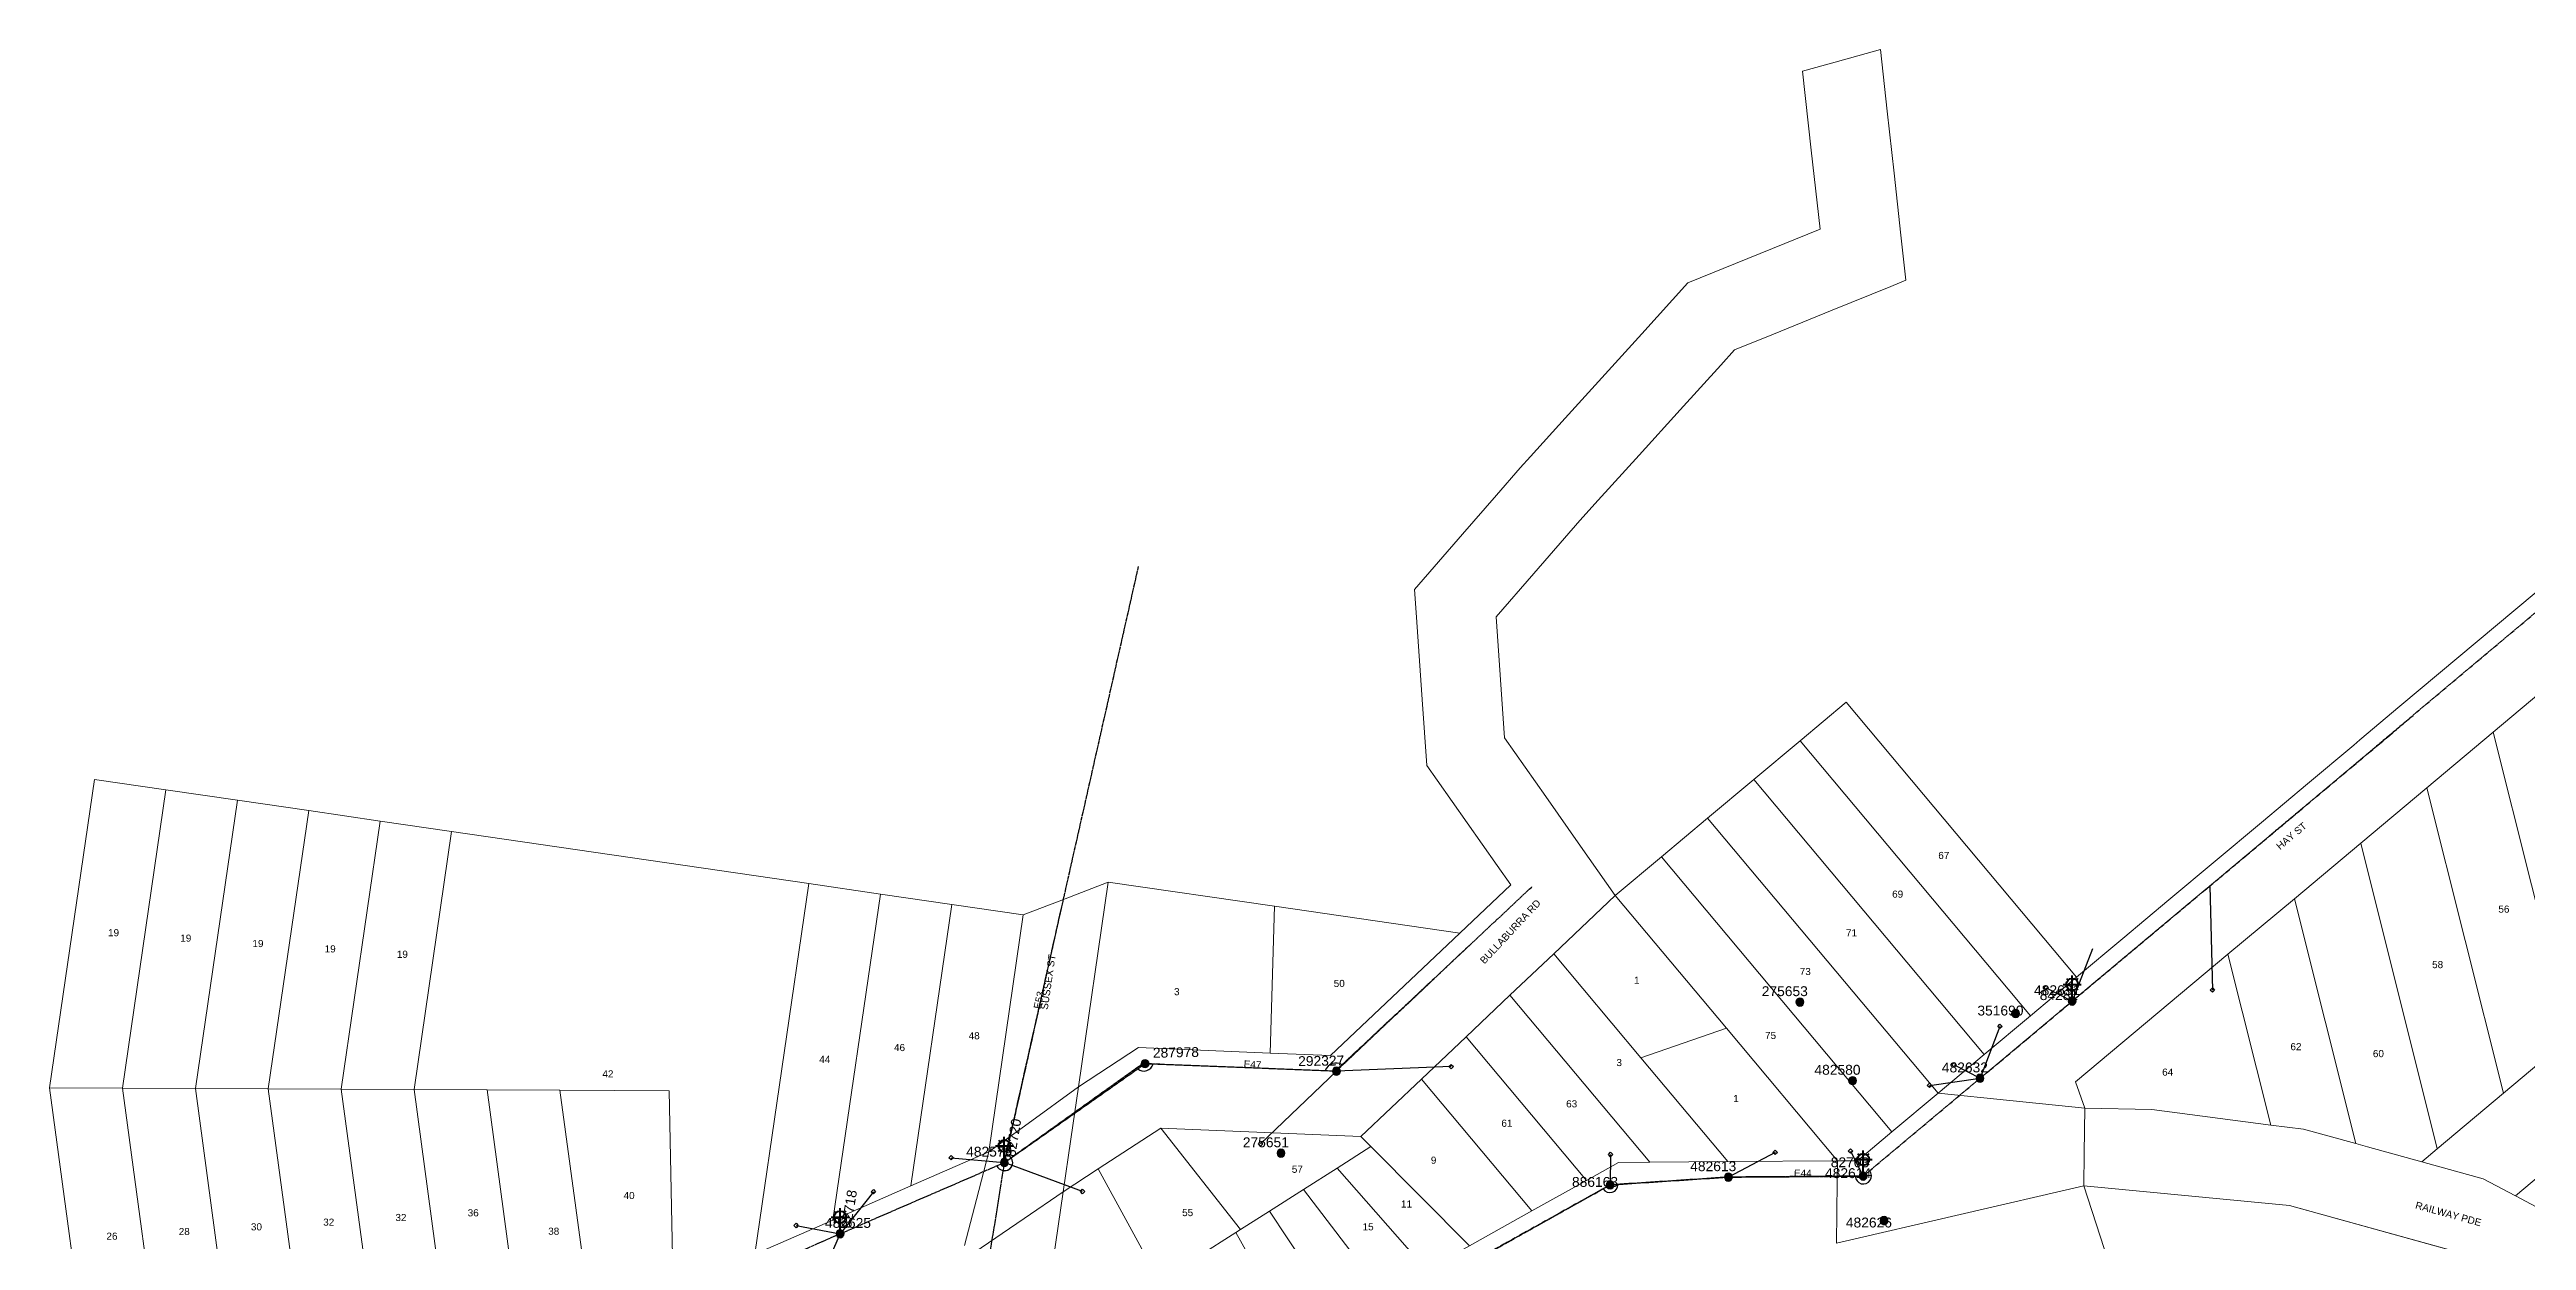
# Model space of a CAD drawing. Header units: metres. Extents: x 259786 to 261372, y 6264838 to 6265913.
# Drawn here: x 260214 to 260841, y 6265612 to 6265913 of the extents above; entities that cross this region are included whole.
import ezdxf
from ezdxf.enums import TextEntityAlignment as Align

# ---------------------------------------------------------------- set-up
doc = ezdxf.new("R2010")
doc.units = ezdxf.units.M
doc.linetypes.add('Cable Exist OH', pattern=[1, 1, 0])
doc.layers.get('0').update_dxf_attribs({"color": 6})
doc.layers.add('Cadastre Land Parcels_SP_EXT', color=9, linetype='Continuous', lineweight=5)
doc.layers.add('Cadastre Roads_SP_EXT', color=9, linetype='Continuous', lineweight=5)
for name, color, linetype in [('Equip_SP_SL_EXT', 7, 'Continuous'), ('Mains_HV_EXT', 7, 'Continuous'), ('Mains_LV_EXT', 7, 'Continuous'), ('Mains_SL_EXT', 7, 'Continuous'), ('Services_SP_EXT', 7, 'Continuous'), ('SupportsOH_SP_TR_HV_LV_SL_EXT', 7, 'Continuous')]:
    doc.layers.add(name, color=color, linetype=linetype)
doc.styles.add('iecARIAL', font='arial.ttf', dxfattribs={"height": 2})
doc.styles.add('POLE_LABEL', font='arial.ttf')
doc.styles.get("Standard").update_dxf_attribs({"font": 'arial.ttf'})

# ---------------------------------------------------------------- blocks, each defined once
blk = doc.blocks.new('SL_LANTERN_EXT')
at = {"lineweight": 40}
for p, q in [((0, 1.97), (0, 6.47)), ((-2.25, 4.22), (2.25, 4.22)), ((-1.46, 5.68), (-1.06, 5.28)), ((-1.46, 2.76), (-1.06, 3.16)), ((0, 0), (0, 2.72)), ((1.46, 5.68), (1.06, 5.28)), ((1.46, 2.76), (1.06, 3.16))]:
    blk.add_line(p, q, dxfattribs=at)
blk.add_circle((0, 4.22), 1.5, dxfattribs=at)
at = {"style": 'iecARIAL', "flags": 8}
blk.add_attdef('ASSET_NUM', (1.5, 1.5), '', height=2.5, dxfattribs=at)
for tag, p, height, flags in [('OPERATING_VOLTAGE', (0.98, -1.65), 0.2, 9), ('ORIENTATION', (0.98, -1.85), 0.2, 9), ('OWNED_BY', (0.98, -2.05), 0.2, 9), ('STATE', (0.98, -2.25), 0.2, 9), ('CONSTRUCTED_VOLTAGE', (0.98, -0.65), 0.2, 9), ('CONTROL_TYPE', (0.98, -0.85), 0.2, 9), ('LANTERN_PURPOSE', (0.98, -1.05), 0.2, 9), ('LANTERN_TYPE', (0.98, -1.25), 0.2, 9), ('NO_PHASES', (0.98, -1.45), 0.2, 9), ('USAGE', (0.98, -2.45), 0.2, 9), ('CEXIST', (0.98, -2.65), 0.2, 9), ('CNEW', (0.98, -2.85), 0.2, 9), ('CNUMBER', (0.98, -3.05), 0.2, 9), ('CREMOVE', (0.98, -3.25), 0.2, 9), ('CREPLACE', (0.98, -3.45), 0.2, 9), ('LKINGHEIGHT', (0.98, -3.65), 0.2, 9), ('LBRACKET', (0.98, -3.85), 0.2, 9), ('LBRACKETVOCAB', (0.98, -4.05), 0.2, 9), ('LCATEGORY', (0.98, -4.25), 0.2, 9), ('LCHARGE1', (0.98, -4.45), 0.2, 9), ('LCHARGE1PERCENT', (0.98, -4.65), 0.2, 9), ('LCHARGE2', (0.98, -4.85), 0.2, 9), ('LCHARGE2PERCENT', (0.98, -5.05), 0.2, 9), ('LCHARGE3', (0.98, -5.25), 0.2, 9), ('LCHARGE3PERCENT', (0.98, -5.45), 0.2, 9), ('LEXIST', (0.98, -5.65), 0.2, 9), ('LLAMP', (0.98, -5.85), 0.2, 9), ('LLAMPVOCAB', (0.98, -6.05), 0.2, 9), ('LMAST', (0.98, -6.25), 0.2, 9), ('LMASTVOCAB', (0.98, -6.45), 0.2, 9), ('LNUMBER', (2.18, -3.25), 2.5, 8), ('STREETNAME', (0.98, -9.25), 0.2, 9), ('SUBURB', (0.98, -9.45), 0.2, 1), ('LNEW', (0.98, -6.65), 0.2, 9), ('LANTNUMBER', (0.98, -6.85), 0.2, 9), ('LOUTREACH', (0.98, -7.25), 0.2, 9), ('LOUTREACHVOCAB', (0.98, -7.45), 0.2, 9), ('LRATECODE', (0.98, -7.65), 0.2, 9), ('LREMOVE', (0.98, -7.85), 0.2, 9), ('LREPLACE', (0.98, -8.05), 0.2, 9), ('LTYPE', (0.98, -8.25), 0.2, 9), ('LTYPEVOCAB', (0.98, -8.45), 0.2, 9), ('LEGEND', (0.98, -8.65), 0.2, 9), ('LOCATION', (0.98, -8.85), 0.2, 9), ('NOTES', (0.98, -9.05), 0.2, 9)]:
    blk.add_attdef(tag, p, '', height=height, dxfattribs=dict(flags=flags))
blk = doc.blocks.new('CCP_EXT')
blk.add_wipeout([(0, 0.57), (0.57, 0), (0, -0.57), (-0.57, 0)])
blk.add_lwpolyline([(-0.57, 0), (0, 0.57), (0.57, 0), (0, -0.57), (-0.57, 0)])
at = {"flags": 1}
blk.add_attdef('Z', (0, 0), '', height=0.2, dxfattribs=at)
at = {"flags": 9}
for tag, p in [('CCP_TYPE', (0, 0)), ('CONSTRUCTED_VOLTAGE', (0, -0.2)), ('OPERATING_VOLTAGE', (0, -0.6)), ('ORIENTATION', (0, -0.8)), ('OWNED_BY', (0, -1)), ('STATE', (0, -1.8)), ('NO_PHASES', (0, -0.4)), ('USAGE', (0, -1.2)), ('LEGEND', (0, -1.4)), ('LIFE_SUPPORT', (0, -1.6)), ('NOTES', (0, -2))]:
    blk.add_attdef(tag, text='', height=0.2, dxfattribs=at).set_placement(p, align=Align.MIDDLE_LEFT)
blk = doc.blocks.new('POLE_EXT')
blk.add_hatch(color=256).paths.add_polyline_path([(-1, 0, 1), (1, 0, 1)])
blk.add_lwpolyline([(-1, 0, 1), (1, 0, 1)], format="xyb", close=True)
for tag, height, flags, p in [('pNumber', 2.5, 8, (-17.84, 2.07)), ('OWNED_BY', 0.2, 9, (1.35, -0.4)), ('SPECIAL_USE', 0.2, 9, (1.35, -0.8)), ('STATE', 0.2, 9, (1.35, -1)), ('cLV', 0.2, 9, (1.35, -1.4)), ('hDepth', 0.2, 9, (1.35, -1.6)), ('hDia', 0.2, 9, (1.35, -1.8)), ('cHV', 0.2, 9, (1.35, -2)), ('cLinedev', 0.2, 9, (1.35, -3.4)), ('pExisting', 0.2, 9, (1.35, -3.8)), ('pFooting', 0.2, 9, (1.35, -4.4)), ('pNew', 0.2, 9, (1.35, -4.6)), ('pRelocate', 0.2, 9, (1.35, -5)), ('pRemove', 0.2, 9, (1.35, -5.2)), ('pReplace', 0.2, 9, (1.35, -5.4)), ('pStay', 0.2, 9, (1.35, -5.6)), ('pType', 0.2, 9, (1.35, -5.8)), ('cspan', 0.2, 9, (1.35, -6)), ('STREETNAME', 0.2, 9, (1.35, -6.2)), ('PARENT', 0.2, 9, (1.35, -0.6)), ('USAGE', 0.2, 9, (1.35, -1.2)), ('LBRACKET', 0.2, 9, (1.35, -2.2)), ('LExisting', 0.2, 9, (1.35, -2.4)), ('LANTNUMBER', 0.2, 9, (1.35, -2.6)), ('LOther', 0.2, 9, (1.35, -2.8)), ('LRemove', 0.2, 9, (1.35, -3)), ('LEGEND', 0.2, 9, (1.35, -3.2)), ('LOCATION', 0.2, 9, (1.35, -3.6)), ('PFNUMBER', 0.2, 9, (1.35, -4)), ('NEWPFNUMBER', 0.2, 9, (1.35, -4.2)), ('SUBURB', 0.2, 9, (1.35, -6.4)), ('OPERATED_BY', 0.2, 9, (1.36, -7.01)), ('NOTES', 0.2, 9, (1.35, -6.6)), ('MAINTAINED_BY', 0.2, 9, (1.36, -6.81))]:
    blk.add_attdef(tag, text='', height=height, dxfattribs=dict(flags=flags)).set_placement(p, align=Align.MIDDLE_LEFT)
at = {"style": 'POLE_LABEL'}
for tag, height, flags, p in [('STRUCTURE_PLANT_NUMBER', 0.2, 9, (1.35, 0.03)), ('ASSET_NUM', 2.5, 8, (2, 2)), ('STREET_CODE', 0.2, 9, (1.35, -0.2))]:
    blk.add_attdef(tag, text='', height=height, dxfattribs=dict(at, flags=flags)).set_placement(p, align=Align.MIDDLE_LEFT)
at = {"flags": 1}
blk.add_attdef('Z', (1.35, -7.33), '', height=0.2, dxfattribs=at)

msp = doc.modelspace()

# ---------------------------------------------------------------- linework, layer by layer
at = {"layer": 'Cadastre Land Parcels_SP_EXT', "linetype": 'Continuous'}
for points in [[(260726.78, 6265678.53), (260668.48, 6265748.1), (260656.81, 6265738.31), (260715.1, 6265668.74), (260726.78, 6265678.53)], [(260715.1, 6265668.74), (260656.81, 6265738.31), (260645.13, 6265728.52), (260703.41, 6265658.96), (260715.1, 6265668.74)], [(260834.78, 6265649.17), (260851.56, 6265663.22), (260832.18, 6265740.51), (260815.41, 6265726.46), (260834.78, 6265649.17)], [(260243.4, 6265725.93), (260225.32, 6265728.55), (260213.97, 6265650.53), (260232.41, 6265650.45), (260243.4, 6265725.93)], [(260261.48, 6265723.27), (260243.4, 6265725.93), (260232.41, 6265650.45), (260250.86, 6265650.35), (260261.48, 6265723.27)], [(260703.41, 6265658.96), (260645.13, 6265728.52), (260633.44, 6265718.73), (260691.73, 6265649.17), (260703.41, 6265658.96)], [(260834.78, 6265649.17), (260815.41, 6265726.46), (260798.64, 6265712.43), (260818.02, 6265635.12), (260834.78, 6265649.17)], [(260279.56, 6265720.65), (260261.48, 6265723.27), (260250.86, 6265650.35), (260269.3, 6265650.27), (260279.56, 6265720.65)], [(260297.65, 6265718.02), (260279.56, 6265720.65), (260269.3, 6265650.27), (260287.75, 6265650.17), (260297.65, 6265718.02)], [(260315.69, 6265715.35), (260297.65, 6265718.02), (260287.75, 6265650.17), (260306.19, 6265650.09), (260315.69, 6265715.35)], [(260691.73, 6265649.17), (260633.44, 6265718.73), (260621.76, 6265708.94), (260680.04, 6265639.38), (260691.73, 6265649.17)], [(260406.05, 6265702.19), (260315.69, 6265715.35), (260306.19, 6265650.09), (260324.64, 6265649.98), (260343.09, 6265649.9), (260370.76, 6265649.75), (260371.77, 6265599.42), (260392.42, 6265608.44), (260406.05, 6265702.19)], [(260818.02, 6265635.12), (260798.64, 6265712.43), (260781.86, 6265698.36), (260797.39, 6265636.39), (260800.38, 6265635.57), (260814.08, 6265631.81), (260818.02, 6265635.12)], [(260680.04, 6265639.38), (260621.76, 6265708.94), (260610.07, 6265699.18), (260638.18, 6265665.61), (260666.3, 6265632.04), (260671.33, 6265632.07), (260680.04, 6265639.38)], [(260424.17, 6265699.56), (260406.05, 6265702.19), (260392.42, 6265608.44), (260412.14, 6265617.07), (260424.17, 6265699.56)], [(260431.87, 6265625.7), (260442.23, 6265696.9), (260424.17, 6265699.56), (260412.14, 6265617.07), (260431.87, 6265625.7)], [(260522.76, 6265659.31), (260523.86, 6265696.46), (260481.81, 6265702.56), (260474.28, 6265650.76), (260489.48, 6265660.68), (260522.76, 6265659.31)], [(260451.59, 6265634.33), (260460.28, 6265694.26), (260442.23, 6265696.9), (260431.87, 6265625.7), (260451.59, 6265634.33)], [(260570.73, 6265689.65), (260523.86, 6265696.46), (260522.76, 6265659.31), (260538.01, 6265658.69), (260570.73, 6265689.65)], [(260638.18, 6265665.61), (260610.07, 6265699.18), (260594.51, 6265684.45), (260616.53, 6265658.14), (260638.18, 6265665.61)], [(260781.86, 6265698.36), (260765.06, 6265684.32), (260775.89, 6265641.1), (260784.14, 6265640.03), (260797.39, 6265636.39), (260781.86, 6265698.36)], [(260616.53, 6265658.14), (260594.51, 6265684.45), (260583.42, 6265673.95), (260618.78, 6265631.7), (260638.56, 6265631.84), (260616.53, 6265658.14)], [(260765.06, 6265684.32), (260726.53, 6265652.05), (260728.87, 6265645.39), (260745.77, 6265645.05), (260775.89, 6265641.1), (260765.06, 6265684.32)], [(260862.63, 6265644), (260865.08, 6265674.52), (260851.56, 6265663.22), (260834.78, 6265649.17), (260818.02, 6265635.12), (260814.08, 6265631.81), (260829.65, 6265627.53), (260837.8, 6265623.19), (260862.63, 6265644)], [(260618.78, 6265631.7), (260583.42, 6265673.95), (260572.32, 6265663.45), (260602.77, 6265627.11), (260610.89, 6265631.64), (260618.78, 6265631.7)], [(260602.77, 6265627.11), (260572.32, 6265663.45), (260561.01, 6265652.72), (260588.93, 6265619.38), (260602.77, 6265627.11)], [(260666.3, 6265632.04), (260638.18, 6265665.61), (260616.53, 6265658.14), (260638.56, 6265631.84), (260666.3, 6265632.04)], [(260232.41, 6265650.45), (260213.97, 6265650.53), (260224.5, 6265572.44), (260242.6, 6265574.89), (260232.41, 6265650.45)], [(260242.6, 6265574.89), (260260.71, 6265577.35), (260250.86, 6265650.35), (260232.41, 6265650.45), (260242.6, 6265574.89)], [(260269.3, 6265650.27), (260250.86, 6265650.35), (260260.71, 6265577.35), (260278.81, 6265579.81), (260269.3, 6265650.27)], [(260287.75, 6265650.17), (260269.3, 6265650.27), (260278.81, 6265579.81), (260296.91, 6265582.26), (260287.75, 6265650.17)], [(260306.19, 6265650.09), (260287.75, 6265650.17), (260296.91, 6265582.26), (260315.02, 6265584.72), (260306.19, 6265650.09)], [(260324.64, 6265649.98), (260306.19, 6265650.09), (260315.02, 6265584.72), (260333.12, 6265587.17), (260324.64, 6265649.98)], [(260343.09, 6265649.9), (260324.64, 6265649.98), (260333.12, 6265587.17), (260348.58, 6265589.27), (260351.15, 6265590.39), (260343.09, 6265649.9)], [(260351.15, 6265590.39), (260371.77, 6265599.42), (260370.76, 6265649.75), (260343.09, 6265649.9), (260351.15, 6265590.39)], [(260573.21, 6265610.57), (260588.93, 6265619.38), (260561.01, 6265652.72), (260545.66, 6265638.23), (260548.25, 6265635.64), (260573.21, 6265610.57)], [(260494.74, 6265601.63), (260504.53, 6265607.85), (260514.07, 6265613.91), (260515.23, 6265614.65), (260495.08, 6265640.29), (260479.26, 6265629.98), (260494.74, 6265601.63)], [(260545.66, 6265638.23), (260495.08, 6265640.29), (260515.23, 6265614.65), (260522.61, 6265619.34), (260531.16, 6265624.78), (260539.7, 6265630.21), (260548.25, 6265635.64), (260545.66, 6265638.23)], [(260562.3, 6265604.47), (260573.21, 6265610.57), (260548.25, 6265635.64), (260539.7, 6265630.21), (260562.3, 6265604.47)], [(260494.74, 6265601.63), (260479.26, 6265629.98), (260470.37, 6265624.18), (260464.69, 6265584.83), (260469.73, 6265587.64), (260474.78, 6265590.47), (260484.89, 6265596.13), (260494.74, 6265601.63)], [(260551.39, 6265598.38), (260531.16, 6265624.78), (260522.61, 6265619.34), (260540.48, 6265592.28), (260551.39, 6265598.38)], [(260562.3, 6265604.47), (260539.7, 6265630.21), (260531.16, 6265624.78), (260551.39, 6265598.38), (260562.3, 6265604.47)], [(260529.57, 6265586.18), (260540.48, 6265592.28), (260522.61, 6265619.34), (260515.23, 6265614.65), (260514.07, 6265613.91), (260529.57, 6265586.18)], [(260529.57, 6265586.18), (260514.07, 6265613.91), (260504.53, 6265607.85), (260519.72, 6265580.68), (260529.57, 6265586.18)]]:
    msp.add_lwpolyline(points, close=True, dxfattribs=at)
for points in [[(260742.99, 6265581.29), (260728.58, 6265625.76), (260728.58, 6265625.76), (260666.01, 6265611.21)], [(260884.17, 6265576.41), (260822.33, 6265609.19), (260780.63, 6265620.73), (260728.58, 6265625.76), (260742.99, 6265581.29), (260743.18, 6265581.31), (260793.69, 6265573.39), (260865.13, 6265554.18)]]:
    msp.add_lwpolyline(points, dxfattribs=at)
at = {"layer": 'Cadastre Roads_SP_EXT', "linetype": 'Continuous'}
for points in [[(260474.28, 6265650.76), (260481.81, 6265702.56), (260469.4, 6265697.77), (260460.28, 6265694.26), (260451.59, 6265634.33), (260461.53, 6265641.53), (260474.28, 6265650.76)], [(260775.89, 6265641.1), (260745.77, 6265645.05), (260728.87, 6265645.39), (260728.7, 6265633.95), (260728.58, 6265625.76), (260780.63, 6265620.73), (260822.34, 6265609.19), (260884.17, 6265576.41), (260892.41, 6265582.91), (260900.64, 6265589.39), (260896.65, 6265591.96), (260873.49, 6265604.25), (260837.8, 6265623.19), (260829.65, 6265627.53), (260814.08, 6265631.81), (260800.38, 6265635.57), (260797.39, 6265636.39), (260784.14, 6265640.03), (260775.89, 6265641.1)], [(260464.69, 6265584.83), (260470.37, 6265624.18), (260460.51, 6265617.45), (260447.76, 6265608.74), (260441.88, 6265568.06), (260435.57, 6265524.21), (260445.81, 6265532.76), (260458.68, 6265543.49), (260464.69, 6265584.83)]]:
    msp.add_lwpolyline(points, close=True, dxfattribs=at)
at = {"layer": 'Mains_HV_EXT', "linetype": 'Cable Exist OH'}
for points in [[(260489.39, 6265782.44), (260470.19, 6265697.3), (260455.51, 6265631.61)], [(260455.51, 6265631.61), (260491.13, 6265656.63)], [(260491.13, 6265656.63), (260539.27, 6265654.81), (260539.29, 6265654.82)], [(260455.51, 6265631.61), (260451.4, 6265606)], [(260672.79, 6265628.17), (260638.68, 6265627.93), (260608.77, 6265625.96)]]:
    msp.add_lwpolyline(points, dxfattribs=at)
at = {"layer": 'Mains_HV_EXT', "linetype": 'Continuous'}
for points in [[(260489.26, 6265655.31, 0.546307), (260493.14, 6265656.53)], [(260540.94, 6265656.37, 0.473245), (260536.71, 6265654.9)], [(260455.19, 6265629.62, 0.698022), (260457.23, 6265632.8)], [(260457.23, 6265632.8, 0.191465), (260455.95, 6265633.64)], [(260607.02, 6265624.99, 0.773028), (260610.76, 6265626.1)], [(260670.78, 6265628.16, 1.384395), (260674.43, 6265629.54)]]:
    msp.add_lwpolyline(points, format="xyb", dxfattribs=at)
at = {"layer": 'Mains_LV_EXT', "linetype": 'Cable Exist OH'}
for points in [[(260455.51, 6265631.61), (260470.23, 6265697.15)], [(260455.51, 6265631.61), (260451.4, 6265606)], [(260567.33, 6265602.8), (260608.77, 6265625.96)], [(260608.77, 6265625.96), (260638.68, 6265627.93)], [(260638.68, 6265627.93), (260672.79, 6265628.17)]]:
    msp.add_lwpolyline(points, dxfattribs=at)
at = {"layer": 'Mains_LV_EXT', "linetype": 'Continuous'}
for points in [[(260453.64, 6265630.8, 0.266264), (260455.17, 6265629.6)], [(260455.15, 6265629.59, 0.975113), (260456.11, 6265633.56)]]:
    msp.add_lwpolyline(points, format="xyb", dxfattribs=at)
at = {"layer": 'Mains_SL_EXT', "linetype": 'Cable Exist OH'}
msp.add_lwpolyline([(260567.33, 6265602.8), (260608.77, 6265625.96), (260638.68, 6265627.93), (260672.79, 6265628.17)], dxfattribs=at)
at = {"layer": 'Services_SP_EXT'}
for points in [[(260730.78, 6265685.67), (260725.66, 6265672.47)], [(260407.39, 6265598.32), (260413.96, 6265613.59)]]:
    msp.add_lwpolyline(points, dxfattribs=at)

# ---------------------------------------------------------------- block references
at = {"layer": 'Equip_SP_SL_EXT'}
ref = msp.add_blockref('SL_LANTERN_EXT', (260725.66, 6265672.47), dxfattribs=at)
ref.add_attrib('ASSET_NUM', '84281', dxfattribs={"layer": '0', "height": 2.5, "rotation": 359.97477, "style": 'iecARIAL'}).set_placement((260727.16, 6265673.97), align=Align.MIDDLE_RIGHT)
ref = msp.add_blockref('SL_LANTERN_EXT', (260455.51, 6265631.61), dxfattribs=at)
ref.add_attrib('ASSET_NUM', '82720', dxfattribs={"layer": '0', "height": 2.5, "rotation": 80.66916, "style": 'iecARIAL'}).set_placement((260457.01, 6265633.11), align=Align.MIDDLE_LEFT)
ref = msp.add_blockref('SL_LANTERN_EXT', (260672.79, 6265628.17), dxfattribs=at)
ref.add_attrib('ASSET_NUM', '82703', dxfattribs={"layer": '0', "height": 2.5, "rotation": 359.95214, "style": 'iecARIAL'}).set_placement((260674.29, 6265629.67), align=Align.BOTTOM_RIGHT)
ref = msp.add_blockref('SL_LANTERN_EXT', (260413.96, 6265613.59), dxfattribs=at)
ref.add_attrib('ASSET_NUM', '82718', dxfattribs={"layer": '0', "height": 2.5, "rotation": 80.62584, "style": 'iecARIAL'}).set_placement((260415.46, 6265615.09), align=Align.MIDDLE_LEFT)
at = {"layer": 'SupportsOH_SP_TR_HV_LV_SL_EXT'}
ref = msp.add_blockref('POLE_EXT', (260656.78, 6265672.22), dxfattribs=at)
ref.add_attrib('ASSET_NUM', '275653', dxfattribs={"layer": '0', "height": 2.5, "style": 'POLE_LABEL'}).set_placement((260658.78, 6265672.97), align=Align.BOTTOM_RIGHT)
ref = msp.add_blockref('POLE_EXT', (260491.13, 6265656.63), dxfattribs=at)
ref.add_attrib('ASSET_NUM', '287978', dxfattribs={"layer": '0', "height": 2.5, "rotation": 1, "style": 'POLE_LABEL'}).set_placement((260493.13, 6265657.38), align=Align.BOTTOM_LEFT)
ref = msp.add_blockref('POLE_EXT', (260539.53, 6265654.71), dxfattribs=at)
ref.add_attrib('ASSET_NUM', '292327', dxfattribs={"layer": '0', "height": 2.5, "rotation": 1, "style": 'POLE_LABEL'}).set_placement((260541.53, 6265655.46), align=Align.BOTTOM_RIGHT)
ref = msp.add_blockref('POLE_EXT', (260670.11, 6265652.33), dxfattribs=at)
ref.add_attrib('ASSET_NUM', '482580', dxfattribs={"layer": '0', "height": 2.5, "style": 'POLE_LABEL'}).set_placement((260672.11, 6265653.08), align=Align.BOTTOM_RIGHT)
ref = msp.add_blockref('POLE_EXT', (260455.51, 6265631.61), dxfattribs=at)
ref.add_attrib('ASSET_NUM', '482579', dxfattribs={"layer": '0', "height": 2.5, "rotation": 359.95946, "style": 'POLE_LABEL'}).set_placement((260457.51, 6265632.36), align=Align.BOTTOM_RIGHT)
ref = msp.add_blockref('POLE_EXT', (260638.68, 6265627.93), dxfattribs=at)
ref.add_attrib('ASSET_NUM', '482613', dxfattribs={"layer": '0', "height": 2.5, "style": 'POLE_LABEL'}).set_placement((260640.68, 6265628.68), align=Align.BOTTOM_RIGHT)
ref = msp.add_blockref('POLE_EXT', (260608.77, 6265625.96), dxfattribs=at)
ref.add_attrib('ASSET_NUM', '886163', dxfattribs={"layer": '0', "height": 2.5, "style": 'POLE_LABEL'}).set_placement((260610.77, 6265626.71), align=Align.MIDDLE_RIGHT)
ref = msp.add_blockref('POLE_EXT', (260672.79, 6265628.17), dxfattribs=at)
ref.add_attrib('ASSET_NUM', '482614', dxfattribs={"layer": '0', "height": 2.5, "rotation": 359.9495, "style": 'POLE_LABEL'}).set_placement((260674.79, 6265628.92), align=Align.MIDDLE_RIGHT)
ref = msp.add_blockref('POLE_EXT', (260678.06, 6265616.93), dxfattribs=dict(at, rotation=359.9762904607634))
ref.add_attrib('ASSET_NUM', '482626', dxfattribs={"layer": '0', "height": 2.5, "rotation": 359.95645, "style": 'POLE_LABEL'}).set_placement((260680.06, 6265617.68), align=Align.TOP_RIGHT)
ref = msp.add_blockref('POLE_EXT', (260413.96, 6265613.59), dxfattribs=at)
ref.add_attrib('ASSET_NUM', '482625', dxfattribs={"layer": '0', "height": 2.5, "rotation": 359.94427, "style": 'POLE_LABEL'}).set_placement((260415.96, 6265614.34), align=Align.BOTTOM_CENTER)

# ---------------------------------------------------------------- texts
at = {"layer": 'Cadastre Land Parcels_SP_EXT'}
for s, p in [('67', (260691.79, 6265708.42)), ('69', (260680.11, 6265698.63)), ('56', (260833.48, 6265694.84)), ('19', (260228.77, 6265688.87)), ('19', (260247.04, 6265687.5)), ('19', (260265.3, 6265686.13)), ('71', (260668.43, 6265688.84)), ('19', (260283.57, 6265684.78)), ('19', (260301.82, 6265683.41)), ('73', (260656.74, 6265679.05)), ('58', (260816.71, 6265680.8)), ('3', (260498.44, 6265673.95)), ('50', (260538.84, 6265676.03)), ('1', (260614.82, 6265676.84)), ('46', (260427.6, 6265659.81)), ('48', (260446.49, 6265662.8)), ('75', (260647.95, 6265662.87)), ('62', (260780.87, 6265660.04)), ('44', (260408.69, 6265656.82)), ('3', (260610.36, 6265656.02)), ('64', (260748.42, 6265653.59)), ('60', (260801.73, 6265658.28)), ('42', (260353.83, 6265653.14)), ('63', (260597.64, 6265645.57)), ('1', (260639.89, 6265646.91)), ('61', (260581.26, 6265640.66)), ('57', (260528.24, 6265629.02)), ('9', (260563.41, 6265631.31)), ('40', (260359.19, 6265622.37)), ('32', (260301.47, 6265616.81)), ('36', (260319.75, 6265617.99)), ('55', (260500.49, 6265618.05)), ('11', (260555.86, 6265620.22)), ('26', (260228.37, 6265612.08)), ('28', (260246.65, 6265613.26)), ('30', (260264.92, 6265614.45)), ('32', (260283.2, 6265615.63)), ('38', (260340.12, 6265613.34)), ('15', (260546.14, 6265614.46))]:
    msp.add_text(s, height=1.8, dxfattribs=at).set_placement(p)
at = {"layer": 'Cadastre Roads_SP_EXT'}
for s, rotation, p in [('HAY ST', 39.95349, (260778.22, 6265710.64)), ('BULLABURRA RD', 46.99871, (260576.98, 6265681.71)), ('SUSSEX ST', 81.74031, (260466.48, 6265670.2)), ('RAILWAY PDE', 344.58713, (260812.31, 6265620.03))]:
    msp.add_text(s, height=1.8, rotation=rotation, dxfattribs=at).set_placement(p)
at = {"layer": 'Mains_LV_EXT'}
for s, rotation, p in [('E53', 77.34166, (260464.63, 6265670.33)), ('E47', 356.53689, (260516.02, 6265655.67)), ('E44', 359.29513, (260655.27, 6265628.05))]:
    msp.add_text(s, height=1.8, rotation=rotation, dxfattribs=at).set_placement(p)

# ---------------------------------------------------------------- next in the draw order: block references
at = {"layer": 'Services_SP_EXT'}
for p in [(260719.07, 6265675.86), (260761.12, 6265675.27), (260707.38, 6265666.07), (260568.56, 6265655.89), (260695.77, 6265656.34), (260689.56, 6265651.14), (260520.35, 6265636.36), (260442.07, 6265632.84), (260608.9, 6265633.64), (260650.5, 6265634.18), (260669.59, 6265634.52), (260422.39, 6265624.23), (260475.31, 6265624.27), (260402.82, 6265615.68)]:
    msp.add_blockref('CCP_EXT', p, dxfattribs=at)

# ---------------------------------------------------------------- next in the draw order: linework, layer by layer
at = {"layer": 'Cadastre Roads_SP_EXT', "linetype": 'Continuous'}
msp.add_lwpolyline([(260678.88, 6265897.62), (260677.15, 6265913.24), (260665.72, 6265910.06), (260657.45, 6265907.75), (260659.66, 6265887.75), (260661.88, 6265867.78), (260628.4, 6265854.19), (260616.76, 6265841.34), (260597.43, 6265819.99), (260588.64, 6265810.29), (260586, 6265807.38), (260580.04, 6265800.5), (260571.45, 6265790.6), (260559.28, 6265776.57), (260559.67, 6265770.75), (260561.21, 6265748.77), (260562.37, 6265732.11), (260564.98, 6265728.4), (260580.16, 6265706.78), (260583.62, 6265701.85), (260570.73, 6265689.65), (260538.01, 6265658.69), (260522.76, 6265659.31), (260489.48, 6265660.68), (260474.28, 6265650.76), (260472.34, 6265637.55), (260470.37, 6265624.18), (260479.26, 6265629.98), (260495.08, 6265640.29), (260545.66, 6265638.23), (260561.01, 6265652.72), (260572.32, 6265663.45), (260583.42, 6265673.95), (260594.51, 6265684.45), (260610.07, 6265699.18), (260601.29, 6265711.7), (260592.5, 6265724.22), (260582.06, 6265739.09), (260579.94, 6265769.67), (260589.5, 6265780.7), (260601.07, 6265794.03), (260605.78, 6265799.23), (260616.11, 6265810.64), (260626.45, 6265822.03), (260636.78, 6265833.41), (260640.25, 6265837.27), (260650.1, 6265841.24), (260664.93, 6265847.28), (260679.76, 6265853.32), (260683.58, 6265854.89), (260683.33, 6265857.19), (260682.32, 6265866.3), (260680.6, 6265881.94), (260678.88, 6265897.62)], close=True, dxfattribs=at)
for points in [[(260847.7, 6265779.85), (260828.11, 6265763.45), (260808.56, 6265747.05), (260798.39, 6265738.53), (260796.88, 6265737.26), (260785.19, 6265727.47), (260773.51, 6265717.68), (260761.83, 6265707.9), (260750.14, 6265698.11), (260738.46, 6265688.32), (260726.78, 6265678.53), (260715.1, 6265668.74), (260703.41, 6265658.96), (260691.73, 6265649.17), (260709.92, 6265647.32), (260728.87, 6265645.39), (260726.53, 6265652.05), (260726.53, 6265652.05), (260765.06, 6265684.32), (260781.86, 6265698.36), (260798.64, 6265712.43), (260815.41, 6265726.46), (260832.18, 6265740.51), (260848.96, 6265754.56)], [(260445.44, 6265610.58), (260448.47, 6265622.26), (260451.59, 6265634.33), (260431.87, 6265625.7), (260412.14, 6265617.07), (260392.42, 6265608.44)], [(260666.01, 6265611.21), (260666.22, 6265626.69), (260666.22, 6265626.69), (260666.3, 6265632.04), (260638.56, 6265631.84), (260618.78, 6265631.7), (260610.89, 6265631.64), (260602.77, 6265627.11), (260588.93, 6265619.38), (260573.21, 6265610.57)]]:
    msp.add_lwpolyline(points, dxfattribs=at)
at = {"layer": 'Mains_HV_EXT', "linetype": 'Cable Exist OH'}
for points in [[(260672.79, 6265628.17), (260703.1, 6265653.57), (260726.14, 6265672.87), (260759.6, 6265700.9), (260783.31, 6265720.77), (260806.9, 6265740.58), (260829.13, 6265759.25), (260851.37, 6265777.93)], [(260539.29, 6265654.82), (260573.07, 6265686.45), (260588.92, 6265701.32), (260588.89, 6265701.36)], [(260608.77, 6265625.96), (260567.33, 6265602.8), (260491.21, 6265560.13), (260467.07, 6265542.16), (260439.29, 6265522.09)]]:
    msp.add_lwpolyline(points, dxfattribs=at)
at = {"layer": 'Mains_LV_EXT', "linetype": 'Cable Exist OH'}
for points in [[(260725.66, 6265672.47), (260759.43, 6265700.75)], [(260539.49, 6265654.77), (260573.07, 6265686.45)], [(260702.34, 6265652.93), (260725.66, 6265672.47)], [(260455.51, 6265631.61), (260490.59, 6265656.72), (260539.49, 6265654.77)], [(260672.79, 6265628.17), (260702.34, 6265652.93)], [(260413.96, 6265613.59), (260455.51, 6265631.61)], [(260376.29, 6265597.12), (260413.96, 6265613.59)]]:
    msp.add_lwpolyline(points, dxfattribs=at)
at = {"layer": 'Mains_SL_EXT', "linetype": 'Cable Exist OH'}
for points in [[(260725.66, 6265672.47), (260759.43, 6265700.75), (260783.21, 6265720.68), (260806.69, 6265740.35)], [(260672.79, 6265628.17), (260702.34, 6265652.93), (260725.66, 6265672.47)], [(260413.96, 6265613.59), (260455.51, 6265631.61)], [(260347.03, 6265585.11), (260376.29, 6265597.12), (260413.96, 6265613.59)]]:
    msp.add_lwpolyline(points, dxfattribs=at)
at = {"layer": 'Services_SP_EXT'}
for points in [[(260760.5, 6265701.65), (260761.12, 6265675.27)], [(260719.07, 6265675.86), (260725.66, 6265672.47)], [(260707.38, 6265666.07), (260702.34, 6265652.93)], [(260568.56, 6265655.89), (260539.53, 6265654.71)], [(260695.77, 6265656.34), (260702.34, 6265652.93)], [(260520.35, 6265636.36), (260539.53, 6265654.71)], [(260689.56, 6265651.14), (260702.34, 6265652.93)], [(260442.07, 6265632.84), (260455.51, 6265631.61)], [(260475.31, 6265624.27), (260455.51, 6265631.61)], [(260608.9, 6265633.64), (260608.77, 6265625.96)], [(260650.5, 6265634.18), (260638.68, 6265627.93)], [(260669.59, 6265634.52), (260672.79, 6265628.17)], [(260422.39, 6265624.23), (260413.96, 6265613.59)], [(260402.82, 6265615.68), (260413.96, 6265613.59)]]:
    msp.add_lwpolyline(points, dxfattribs=at)

# ---------------------------------------------------------------- next in the draw order: block references
at = {"layer": 'SupportsOH_SP_TR_HV_LV_SL_EXT'}
ref = msp.add_blockref('POLE_EXT', (260725.66, 6265672.47), dxfattribs=at)
ref.add_attrib('ASSET_NUM', '482631', dxfattribs={"layer": '0', "height": 2.5, "style": 'POLE_LABEL'}).set_placement((260727.66, 6265673.22), align=Align.BOTTOM_RIGHT)
ref = msp.add_blockref('POLE_EXT', (260711.33, 6265669.32), dxfattribs=at)
ref.add_attrib('ASSET_NUM', '351690', dxfattribs={"layer": '0', "height": 2.5, "style": 'POLE_LABEL'}).set_placement((260713.33, 6265670.07), align=Align.MIDDLE_RIGHT)
ref = msp.add_blockref('POLE_EXT', (260702.34, 6265652.93), dxfattribs=at)
ref.add_attrib('ASSET_NUM', '482632', dxfattribs={"layer": '0', "height": 2.5, "rotation": 0.06044, "style": 'POLE_LABEL'}).set_placement((260704.34, 6265653.68), align=Align.BOTTOM_RIGHT)
ref = msp.add_blockref('POLE_EXT', (260525.5, 6265633.98), dxfattribs=at)
ref.add_attrib('ASSET_NUM', '275651', dxfattribs={"layer": '0', "height": 2.5, "style": 'POLE_LABEL'}).set_placement((260527.5, 6265634.73), align=Align.BOTTOM_RIGHT)

doc.saveas('drawing.dxf')
